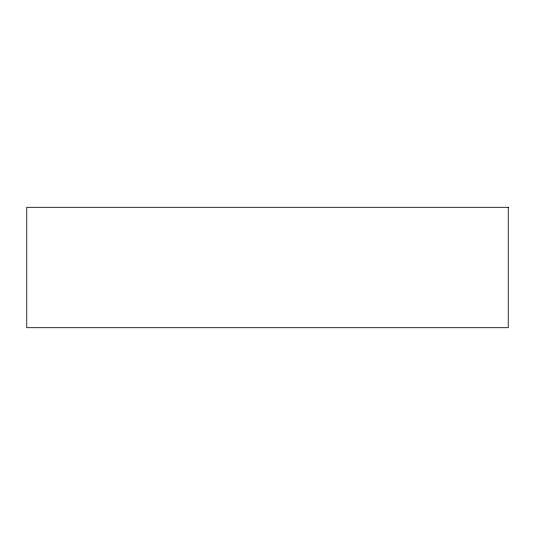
<?xml version="1.0" encoding="UTF-8"?>
<svg xmlns="http://www.w3.org/2000/svg" width="535" height="535" viewBox="0 0 535 535"><rect width="100%" height="100%" fill="white"/><g stroke="black" fill="none" stroke-linecap="round" stroke-linejoin="round"><path stroke-width="0.8" d="M508.25 207.299L26.75 207.299L26.75 327.701L508.25 327.701L508.25 207.299"/></g></svg>
